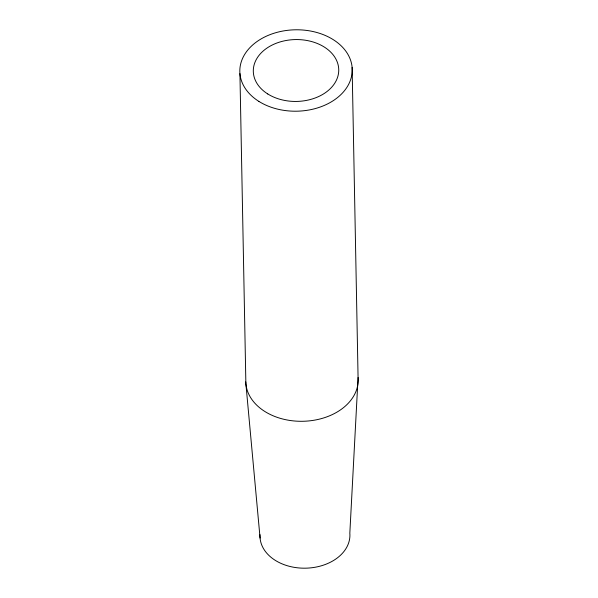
<?xml version="1.0" encoding="UTF-8"?>
<svg xmlns="http://www.w3.org/2000/svg" width="598" height="598" viewBox="0 0 598 598"><rect width="100%" height="100%" fill="white"/><g stroke="black" fill="none" stroke-linecap="round" stroke-linejoin="round"><path stroke-width="0.9" d="M352.125 67.432L358.075 377.517L349.83 533.169A44.97 32.569 -1.1 0 1 305.429 568.182A44.97 32.569 -1.1 0 1 260.025 534.672M260.078 538.073L245.875 383.647L239.925 73.569M358.075 377.517A56.212 40.709 -1.1 0 1 304.285 421.239A56.212 40.709 -1.1 0 1 245.778 381.883M258.852 101.376A56.212 40.709 -1.1 0 0 351.123 78.046A56.212 40.709 -1.1 0 0 278.1 32.075A56.212 40.709 -1.1 0 0 258.852 101.376M267.769 93.968A42.727 30.939 -1.1 0 0 337.9 76.238A42.727 30.939 -1.1 0 0 282.398 41.299A42.727 30.939 -1.1 0 0 267.769 93.968"/></g></svg>
